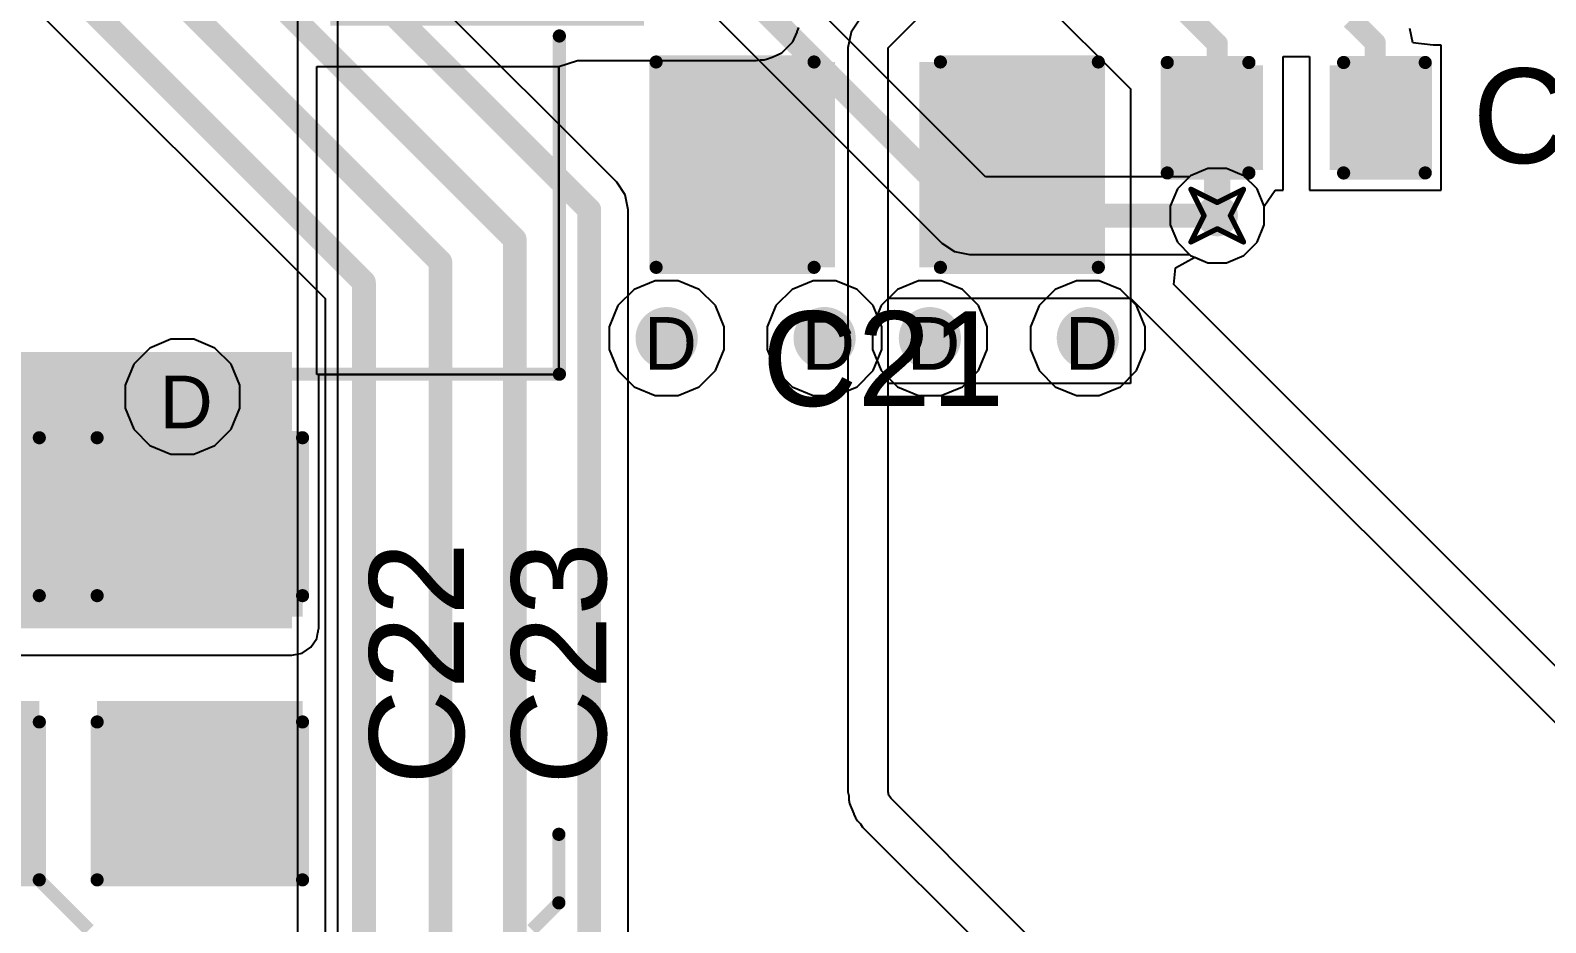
# Model space of a CAD drawing. Header units: inches. Extents: x -11 to 5428, y 0 to 5423.
# Drawn here: x 309.53 to 324.15, y 57.88 to 66.49 of the extents above; entities that cross this region are included whole.
import ezdxf

# ---------------------------------------------------------------- set-up
doc = ezdxf.new("R2010")
doc.units = ezdxf.units.IN
for name, color, linetype in [('Bottom Layer', 5, 'Continuous'), ('Drill Drawing', 1, 'Continuous'), ('GND', 16, 'Continuous'), ('PWR', 76, 'Continuous'), ('Top Layer', 1, 'Continuous'), ('Top Overlay', 2, 'Continuous'), ('Top Paste', 8, 'Continuous'), ('Top Solder', 216, 'Continuous'), ('Via Holes', 16, 'Continuous')]:
    doc.layers.add(name, color=color, linetype=linetype)
doc.styles.add('Arial', font='', dxfattribs={"height": 0.2})
doc.styles.get('Arial').set_extended_font_data('Arial')

# ---------------------------------------------------------------- blocks, each defined once
blk = doc.blocks.new('C___0603_576')
at = {"layer": 'Top Layer'}
for points in [[(-0.381, 0.445), (-0.381, -0.444), (-1.143, -0.444), (-1.143, 0.445)], [(1.143, 0.445), (1.143, -0.444), (0.381, -0.444), (0.381, 0.445)]]:
    blk.add_hatch(color=1, dxfattribs=at).paths.add_polyline_path(points)
at = {"layer": 'Top Paste'}
for points in [[(-0.381, 0.445), (-0.381, -0.444), (-1.143, -0.444), (-1.143, 0.445)], [(1.143, 0.445), (1.143, -0.444), (0.381, -0.444), (0.381, 0.445)]]:
    blk.add_hatch(color=8, dxfattribs=at).paths.add_polyline_path(points)
at = {"layer": 'Top Solder'}
for points in [[(-0.321, 0.505), (-0.321, -0.504), (-1.203, -0.504), (-1.203, 0.505)], [(1.203, 0.505), (1.203, -0.504), (0.321, -0.504), (0.321, 0.505)]]:
    blk.add_hatch(color=216, dxfattribs=at).paths.add_polyline_path(points)
at = {"layer": 'Top Overlay'}
for points in [[(-1.245, -0.533, 0.127, 0.127, 0), (-1.245, 0.533, 0.127, 0.127, 0)], [(-1.245, 0.533, 0.127, 0.127, 0), (-0.457, 0.533, 0.127, 0.127, 0)], [(0.457, 0.533, 0.127, 0.127, 0), (1.245, 0.533, 0.127, 0.127, 0)], [(1.245, -0.533, 0.127, 0.127, 0), (1.245, 0.533, 0.127, 0.127, 0)], [(-1.245, -0.533, 0.127, 0.127, 0), (-0.457, -0.533, 0.127, 0.127, 0)], [(0.457, -0.533, 0.127, 0.127, 0), (1.245, -0.533, 0.127, 0.127, 0)]]:
    blk.add_lwpolyline(points, format="xyseb", dxfattribs=at)
for points in [[(-1.276, 0.533, 0.0635, 0.0635, 1), (-1.213, 0.533, 0.0635, 0.0635, 1)], [(-1.276, 0.533, 0.0635, 0.0635, 1), (-1.213, 0.533, 0.0635, 0.0635, 1)], [(-0.489, 0.533, 0.0635, 0.0635, 1), (-0.425, 0.533, 0.0635, 0.0635, 1)], [(0.425, 0.533, 0.0635, 0.0635, 1), (0.489, 0.533, 0.0635, 0.0635, 1)], [(1.213, 0.533, 0.0635, 0.0635, 1), (1.276, 0.533, 0.0635, 0.0635, 1)], [(1.213, 0.533, 0.0635, 0.0635, 1), (1.276, 0.533, 0.0635, 0.0635, 1)], [(-1.276, -0.533, 0.0635, 0.0635, 1), (-1.213, -0.533, 0.0635, 0.0635, 1)], [(-1.276, -0.533, 0.0635, 0.0635, 1), (-1.213, -0.533, 0.0635, 0.0635, 1)], [(-0.489, -0.533, 0.0635, 0.0635, 1), (-0.425, -0.533, 0.0635, 0.0635, 1)], [(0.425, -0.533, 0.0635, 0.0635, 1), (0.489, -0.533, 0.0635, 0.0635, 1)], [(1.213, -0.533, 0.0635, 0.0635, 1), (1.276, -0.533, 0.0635, 0.0635, 1)], [(1.213, -0.533, 0.0635, 0.0635, 1), (1.276, -0.533, 0.0635, 0.0635, 1)]]:
    blk.add_lwpolyline(points, format="xyseb", close=True, dxfattribs=at)
blk = doc.blocks.new('C___1206_579')
at = {"layer": 'Top Layer'}
for points in [[(-2.032, 0.889), (-0.508, 0.889), (-0.508, -0.889), (-2.032, -0.889)], [(0.508, 0.889), (2.032, 0.889), (2.032, -0.889), (0.508, -0.889)]]:
    blk.add_hatch(color=1, dxfattribs=at).paths.add_polyline_path(points)
at = {"layer": 'Top Paste'}
for points in [[(-2.032, 0.889), (-0.508, 0.889), (-0.508, -0.889), (-2.032, -0.889)], [(0.508, 0.889), (2.032, 0.889), (2.032, -0.889), (0.508, -0.889)]]:
    blk.add_hatch(color=8, dxfattribs=at).paths.add_polyline_path(points)
at = {"layer": 'Top Solder'}
for points in [[(-2.134, 0.991), (-0.406, 0.991), (-0.406, -0.991), (-2.134, -0.991)], [(0.406, 0.991), (2.134, 0.991), (2.134, -0.991), (0.406, -0.991)]]:
    blk.add_hatch(color=216, dxfattribs=at).paths.add_polyline_path(points)
at = {"layer": 'Top Overlay'}
for points in [[(-2.134, 0.991, 0.127, 0.127, 0), (-0.61, 0.991, 0.127, 0.127, 0)], [(-2.134, -0.991, 0.127, 0.127, 0), (-2.134, 0.991, 0.127, 0.127, 0)], [(0.61, 0.991, 0.127, 0.127, 0), (2.134, 0.991, 0.127, 0.127, 0)], [(2.134, -0.991, 0.127, 0.127, 0), (2.134, 0.991, 0.127, 0.127, 0)], [(-2.134, -0.991, 0.127, 0.127, 0), (-0.61, -0.991, 0.127, 0.127, 0)], [(0.61, -0.991, 0.127, 0.127, 0), (2.134, -0.991, 0.127, 0.127, 0)]]:
    blk.add_lwpolyline(points, format="xyseb", dxfattribs=at)
for points in [[(-2.165, 0.991, 0.0635, 0.0635, 1), (-2.102, 0.991, 0.0635, 0.0635, 1)], [(-2.165, 0.991, 0.0635, 0.0635, 1), (-2.102, 0.991, 0.0635, 0.0635, 1)], [(-0.641, 0.991, 0.0635, 0.0635, 1), (-0.578, 0.991, 0.0635, 0.0635, 1)], [(0.578, 0.991, 0.0635, 0.0635, 1), (0.641, 0.991, 0.0635, 0.0635, 1)], [(2.102, 0.991, 0.0635, 0.0635, 1), (2.165, 0.991, 0.0635, 0.0635, 1)], [(2.102, 0.991, 0.0635, 0.0635, 1), (2.165, 0.991, 0.0635, 0.0635, 1)], [(-2.165, -0.991, 0.0635, 0.0635, 1), (-2.102, -0.991, 0.0635, 0.0635, 1)], [(-2.165, -0.991, 0.0635, 0.0635, 1), (-2.102, -0.991, 0.0635, 0.0635, 1)], [(-0.641, -0.991, 0.0635, 0.0635, 1), (-0.578, -0.991, 0.0635, 0.0635, 1)], [(0.578, -0.991, 0.0635, 0.0635, 1), (0.641, -0.991, 0.0635, 0.0635, 1)], [(2.102, -0.991, 0.0635, 0.0635, 1), (2.165, -0.991, 0.0635, 0.0635, 1)], [(2.102, -0.991, 0.0635, 0.0635, 1), (2.165, -0.991, 0.0635, 0.0635, 1)]]:
    blk.add_lwpolyline(points, format="xyseb", close=True, dxfattribs=at)
blk = doc.blocks.new('C___1206_580')
at = {"layer": 'Top Layer'}
for points in [[(-2.032, 0.889), (-0.508, 0.889), (-0.508, -0.889), (-2.032, -0.889)], [(0.508, 0.889), (2.032, 0.889), (2.032, -0.889), (0.508, -0.889)]]:
    blk.add_hatch(color=1, dxfattribs=at).paths.add_polyline_path(points)
at = {"layer": 'Top Paste'}
for points in [[(-2.032, 0.889), (-0.508, 0.889), (-0.508, -0.889), (-2.032, -0.889)], [(0.508, 0.889), (2.032, 0.889), (2.032, -0.889), (0.508, -0.889)]]:
    blk.add_hatch(color=8, dxfattribs=at).paths.add_polyline_path(points)
at = {"layer": 'Top Solder'}
for points in [[(-2.134, 0.991), (-0.406, 0.991), (-0.406, -0.991), (-2.134, -0.991)], [(0.406, 0.991), (2.134, 0.991), (2.134, -0.991), (0.406, -0.991)]]:
    blk.add_hatch(color=216, dxfattribs=at).paths.add_polyline_path(points)
at = {"layer": 'Top Overlay'}
for points in [[(-2.134, 0.991, 0.127, 0.127, 0), (-2.134, -0.991, 0.127, 0.127, 0)], [(-2.134, 0.991, 0.127, 0.127, 0), (-0.61, 0.991, 0.127, 0.127, 0)], [(0.61, 0.991, 0.127, 0.127, 0), (2.134, 0.991, 0.127, 0.127, 0)], [(2.134, 0.991, 0.127, 0.127, 0), (2.134, -0.991, 0.127, 0.127, 0)], [(-2.134, -0.991, 0.127, 0.127, 0), (-0.61, -0.991, 0.127, 0.127, 0)], [(0.61, -0.991, 0.127, 0.127, 0), (2.134, -0.991, 0.127, 0.127, 0)]]:
    blk.add_lwpolyline(points, format="xyseb", dxfattribs=at)
for points in [[(-2.165, 0.991, 0.0635, 0.0635, 1), (-2.102, 0.991, 0.0635, 0.0635, 1)], [(-2.165, 0.991, 0.0635, 0.0635, 1), (-2.102, 0.991, 0.0635, 0.0635, 1)], [(-0.641, 0.991, 0.0635, 0.0635, 1), (-0.578, 0.991, 0.0635, 0.0635, 1)], [(0.578, 0.991, 0.0635, 0.0635, 1), (0.641, 0.991, 0.0635, 0.0635, 1)], [(2.102, 0.991, 0.0635, 0.0635, 1), (2.165, 0.991, 0.0635, 0.0635, 1)], [(2.102, 0.991, 0.0635, 0.0635, 1), (2.165, 0.991, 0.0635, 0.0635, 1)], [(-2.165, -0.991, 0.0635, 0.0635, 1), (-2.102, -0.991, 0.0635, 0.0635, 1)], [(-2.165, -0.991, 0.0635, 0.0635, 1), (-2.102, -0.991, 0.0635, 0.0635, 1)], [(-0.641, -0.991, 0.0635, 0.0635, 1), (-0.578, -0.991, 0.0635, 0.0635, 1)], [(0.578, -0.991, 0.0635, 0.0635, 1), (0.641, -0.991, 0.0635, 0.0635, 1)], [(2.102, -0.991, 0.0635, 0.0635, 1), (2.165, -0.991, 0.0635, 0.0635, 1)], [(2.102, -0.991, 0.0635, 0.0635, 1), (2.165, -0.991, 0.0635, 0.0635, 1)]]:
    blk.add_lwpolyline(points, format="xyseb", close=True, dxfattribs=at)
blk = doc.blocks.new('C___1206_581')
at = {"layer": 'Top Layer'}
for points in [[(-2.032, 0.889), (-0.508, 0.889), (-0.508, -0.889), (-2.032, -0.889)], [(0.508, 0.889), (2.032, 0.889), (2.032, -0.889), (0.508, -0.889)]]:
    blk.add_hatch(color=1, dxfattribs=at).paths.add_polyline_path(points)
at = {"layer": 'Top Paste'}
for points in [[(-2.032, 0.889), (-0.508, 0.889), (-0.508, -0.889), (-2.032, -0.889)], [(0.508, 0.889), (2.032, 0.889), (2.032, -0.889), (0.508, -0.889)]]:
    blk.add_hatch(color=8, dxfattribs=at).paths.add_polyline_path(points)
at = {"layer": 'Top Solder'}
for points in [[(-2.134, 0.991), (-0.406, 0.991), (-0.406, -0.991), (-2.134, -0.991)], [(0.406, 0.991), (2.134, 0.991), (2.134, -0.991), (0.406, -0.991)]]:
    blk.add_hatch(color=216, dxfattribs=at).paths.add_polyline_path(points)
at = {"layer": 'Top Overlay'}
for points in [[(-2.134, 0.991, 0.127, 0.127, 0), (-2.134, -0.991, 0.127, 0.127, 0)], [(-2.134, 0.991, 0.127, 0.127, 0), (-0.61, 0.991, 0.127, 0.127, 0)], [(0.61, 0.991, 0.127, 0.127, 0), (2.134, 0.991, 0.127, 0.127, 0)], [(2.134, 0.991, 0.127, 0.127, 0), (2.134, -0.991, 0.127, 0.127, 0)], [(-2.134, -0.991, 0.127, 0.127, 0), (-0.61, -0.991, 0.127, 0.127, 0)], [(0.61, -0.991, 0.127, 0.127, 0), (2.134, -0.991, 0.127, 0.127, 0)]]:
    blk.add_lwpolyline(points, format="xyseb", dxfattribs=at)
for points in [[(-2.165, 0.991, 0.0635, 0.0635, 1), (-2.102, 0.991, 0.0635, 0.0635, 1)], [(-2.165, 0.991, 0.0635, 0.0635, 1), (-2.102, 0.991, 0.0635, 0.0635, 1)], [(-0.641, 0.991, 0.0635, 0.0635, 1), (-0.578, 0.991, 0.0635, 0.0635, 1)], [(0.578, 0.991, 0.0635, 0.0635, 1), (0.641, 0.991, 0.0635, 0.0635, 1)], [(2.102, 0.991, 0.0635, 0.0635, 1), (2.165, 0.991, 0.0635, 0.0635, 1)], [(2.102, 0.991, 0.0635, 0.0635, 1), (2.165, 0.991, 0.0635, 0.0635, 1)], [(-2.165, -0.991, 0.0635, 0.0635, 1), (-2.102, -0.991, 0.0635, 0.0635, 1)], [(-2.165, -0.991, 0.0635, 0.0635, 1), (-2.102, -0.991, 0.0635, 0.0635, 1)], [(-0.641, -0.991, 0.0635, 0.0635, 1), (-0.578, -0.991, 0.0635, 0.0635, 1)], [(0.578, -0.991, 0.0635, 0.0635, 1), (0.641, -0.991, 0.0635, 0.0635, 1)], [(2.102, -0.991, 0.0635, 0.0635, 1), (2.165, -0.991, 0.0635, 0.0635, 1)], [(2.102, -0.991, 0.0635, 0.0635, 1), (2.165, -0.991, 0.0635, 0.0635, 1)]]:
    blk.add_lwpolyline(points, format="xyseb", close=True, dxfattribs=at)
blk = doc.blocks.new('SRP1265A_150M_606')
at = {"layer": 'Top Layer'}
for points in [[(-7.09, 2.91), (-4.166, 2.91), (-4.166, -2.91), (-7.09, -2.91)], [(4.166, 2.91), (7.09, 2.91), (7.09, -2.91), (4.166, -2.91)]]:
    blk.add_hatch(color=1, dxfattribs=at).paths.add_polyline_path(points)
at = {"layer": 'Top Paste'}
for points in [[(-7.09, 2.91), (-4.166, 2.91), (-4.166, -2.91), (-7.09, -2.91)], [(4.166, 2.91), (7.09, 2.91), (7.09, -2.91), (4.166, -2.91)]]:
    blk.add_hatch(color=8, dxfattribs=at).paths.add_polyline_path(points)
at = {"layer": 'Top Solder'}
for points in [[(-7.141, 2.961), (-4.115, 2.961), (-4.115, -2.961), (-7.141, -2.961)], [(4.115, 2.961), (7.141, 2.961), (7.141, -2.961), (4.115, -2.961)]]:
    blk.add_hatch(color=216, dxfattribs=at).paths.add_polyline_path(points)
at = {"layer": 'Top Overlay'}
for points in [[(-6.326, 6.326, 0.127, 0.127, 0), (6.326, 6.326, 0.127, 0.127, 0)], [(-6.326, 3.062, 0.127, 0.127, 0), (-6.326, 6.326, 0.127, 0.127, 0)], [(6.326, 3.062, 0.127, 0.127, 0), (6.326, 6.326, 0.127, 0.127, 0)], [(-6.326, -6.326, 0.127, 0.127, 0), (-6.326, -3.062, 0.127, 0.127, 0)], [(6.326, -6.326, 0.127, 0.127, 0), (6.326, -3.062, 0.127, 0.127, 0)], [(-6.326, -6.326, 0.127, 0.127, 0), (6.326, -6.326, 0.127, 0.127, 0)]]:
    blk.add_lwpolyline(points, format="xyseb", dxfattribs=at)
for points in [[(-6.358, 6.326, 0.0635, 0.0635, 1), (-6.294, 6.326, 0.0635, 0.0635, 1)], [(-6.358, 6.326, 0.0635, 0.0635, 1), (-6.294, 6.326, 0.0635, 0.0635, 1)], [(6.294, 6.326, 0.0635, 0.0635, 1), (6.358, 6.326, 0.0635, 0.0635, 1)], [(6.294, 6.326, 0.0635, 0.0635, 1), (6.358, 6.326, 0.0635, 0.0635, 1)], [(-6.358, 3.062, 0.0635, 0.0635, 1), (-6.294, 3.062, 0.0635, 0.0635, 1)], [(6.294, 3.062, 0.0635, 0.0635, 1), (6.358, 3.062, 0.0635, 0.0635, 1)], [(-6.358, -3.062, 0.0635, 0.0635, 1), (-6.294, -3.062, 0.0635, 0.0635, 1)], [(6.294, -3.062, 0.0635, 0.0635, 1), (6.358, -3.062, 0.0635, 0.0635, 1)], [(-6.358, -6.326, 0.0635, 0.0635, 1), (-6.294, -6.326, 0.0635, 0.0635, 1)], [(-6.358, -6.326, 0.0635, 0.0635, 1), (-6.294, -6.326, 0.0635, 0.0635, 1)], [(6.294, -6.326, 0.0635, 0.0635, 1), (6.358, -6.326, 0.0635, 0.0635, 1)], [(6.294, -6.326, 0.0635, 0.0635, 1), (6.358, -6.326, 0.0635, 0.0635, 1)]]:
    blk.add_lwpolyline(points, format="xyseb", close=True, dxfattribs=at)

msp = doc.modelspace()

# ---------------------------------------------------------------- hatches: boundary and pattern name
at = {"layer": 'Bottom Layer'}
h = msp.add_hatch(color=5, dxfattribs=at)
edge = h.paths.add_edge_path()
edge.add_arc((320.983, 64.702), 0.2, 0, 360)
h = msp.add_hatch(color=5, dxfattribs=at)
edge = h.paths.add_edge_path()
edge.add_arc((315.67, 63.52), 0.3, 0, 360)
h = msp.add_hatch(color=5, dxfattribs=at)
edge = h.paths.add_edge_path()
edge.add_arc((317.194, 63.52), 0.3, 0, 360)
h = msp.add_hatch(color=5, dxfattribs=at)
edge = h.paths.add_edge_path()
edge.add_arc((318.21, 63.52), 0.3, 0, 360)
h = msp.add_hatch(color=5, dxfattribs=at)
edge = h.paths.add_edge_path()
edge.add_arc((319.734, 63.52), 0.3, 0, 360)
h = msp.add_hatch(color=5, dxfattribs=at)
edge = h.paths.add_edge_path()
edge.add_arc((310.998, 62.955), 0.3, 0, 360)
at = {"layer": 'GND'}
h = msp.add_hatch(color=16, dxfattribs=at)
edge = h.paths.add_edge_path()
edge.add_arc((320.983, 64.702), 0.2, 0, 360)
h = msp.add_hatch(color=16, dxfattribs=at)
edge = h.paths.add_edge_path()
edge.add_arc((315.67, 63.52), 0.3, 0, 360)
h = msp.add_hatch(color=16, dxfattribs=at)
edge = h.paths.add_edge_path()
edge.add_arc((317.194, 63.52), 0.3, 0, 360)
h = msp.add_hatch(color=16, dxfattribs=at)
edge = h.paths.add_edge_path()
edge.add_arc((318.21, 63.52), 0.3, 0, 360)
h = msp.add_hatch(color=16, dxfattribs=at)
edge = h.paths.add_edge_path()
edge.add_arc((319.734, 63.52), 0.3, 0, 360)
h = msp.add_hatch(color=16, dxfattribs=at)
edge = h.paths.add_edge_path()
edge.add_arc((310.998, 62.955), 0.3, 0, 360)
at = {"layer": 'PWR'}
h = msp.add_hatch(color=76, dxfattribs=at)
edge = h.paths.add_edge_path()
edge.add_arc((320.983, 64.702), 0.2, 0, 360)
h = msp.add_hatch(color=76, dxfattribs=at)
edge = h.paths.add_edge_path()
edge.add_arc((315.67, 63.52), 0.3, 0, 360)
h = msp.add_hatch(color=76, dxfattribs=at)
edge = h.paths.add_edge_path()
edge.add_arc((317.194, 63.52), 0.3, 0, 360)
h = msp.add_hatch(color=76, dxfattribs=at)
edge = h.paths.add_edge_path()
edge.add_arc((318.21, 63.52), 0.3, 0, 360)
h = msp.add_hatch(color=76, dxfattribs=at)
edge = h.paths.add_edge_path()
edge.add_arc((319.734, 63.52), 0.3, 0, 360)
h = msp.add_hatch(color=76, dxfattribs=at)
edge = h.paths.add_edge_path()
edge.add_arc((310.998, 62.955), 0.3, 0, 360)
at = {"layer": 'Top Layer'}
h = msp.add_hatch(color=1, dxfattribs=at)
edge = h.paths.add_edge_path()
edge.add_arc((320.983, 64.702), 0.2, 0, 360)
h = msp.add_hatch(color=1, dxfattribs=at)
edge = h.paths.add_edge_path()
edge.add_arc((315.67, 63.52), 0.3, 0, 360)
h = msp.add_hatch(color=1, dxfattribs=at)
edge = h.paths.add_edge_path()
edge.add_arc((317.194, 63.52), 0.3, 0, 360)
h = msp.add_hatch(color=1, dxfattribs=at)
edge = h.paths.add_edge_path()
edge.add_arc((318.21, 63.52), 0.3, 0, 360)
h = msp.add_hatch(color=1, dxfattribs=at)
edge = h.paths.add_edge_path()
edge.add_arc((319.734, 63.52), 0.3, 0, 360)
msp.add_hatch(color=1, dxfattribs=at).paths.add_polyline_path([(301.219, 60.72), (312.055, 60.72), (312.055, 63.387), (301.219, 63.387)])
h = msp.add_hatch(color=1, dxfattribs=at)
edge = h.paths.add_edge_path()
edge.add_arc((310.998, 62.955), 0.3, 0, 360)
at = {"layer": 'Via Holes'}
h = msp.add_hatch(color=7, dxfattribs=at)
edge = h.paths.add_edge_path()
edge.add_arc((320.983, 64.702), 0.1, 0, 360)
h = msp.add_hatch(color=7, dxfattribs=at)
edge = h.paths.add_edge_path()
edge.add_arc((315.67, 63.52), 0.15, 0, 360)
h = msp.add_hatch(color=7, dxfattribs=at)
edge = h.paths.add_edge_path()
edge.add_arc((317.194, 63.52), 0.15, 0, 360)
h = msp.add_hatch(color=7, dxfattribs=at)
edge = h.paths.add_edge_path()
edge.add_arc((318.21, 63.52), 0.15, 0, 360)
h = msp.add_hatch(color=7, dxfattribs=at)
edge = h.paths.add_edge_path()
edge.add_arc((319.734, 63.52), 0.15, 0, 360)
h = msp.add_hatch(color=7, dxfattribs=at)
edge = h.paths.add_edge_path()
edge.add_arc((310.998, 62.955), 0.15, 0, 360)

# ---------------------------------------------------------------- linework, layer by layer
at = {"layer": 'Bottom Layer'}
for p, q in [((315.189, 65.025), (293.565, 86.649)), ((292.302, 83.976), (312.375, 63.903)), ((318.747, 65.078), (316.508, 67.318)), ((315.976, 66.787), (318.326, 64.437)), ((320.716, 65.078), (318.747, 65.078)), ((320.726, 65.087), (320.716, 65.078)), ((320.892, 65.156), (320.726, 65.087)), ((321.073, 65.156), (320.892, 65.156)), ((321.24, 65.087), (321.073, 65.156)), ((321.368, 64.96), (321.24, 65.087)), ((315.27, 64.903), (315.189, 65.025)), ((321.437, 64.793), (321.368, 64.96)), ((315.299, 64.759), (315.27, 64.903)), ((321.437, 64.612), (321.437, 64.793)), ((315.299, 34.355), (315.299, 64.759)), ((321.368, 64.445), (321.437, 64.612)), ((318.326, 64.437), (318.448, 64.356)), ((318.448, 64.356), (318.592, 64.327)), ((321.24, 64.318), (321.368, 64.445)), ((318.592, 64.327), (320.716, 64.327)), ((320.716, 64.327), (320.726, 64.318)), ((320.726, 64.318), (320.892, 64.248)), ((320.892, 64.248), (321.073, 64.248)), ((321.073, 64.248), (321.24, 64.318)), ((318.1, 64.074), (317.896, 63.989)), ((318.32, 64.074), (318.1, 64.074)), ((318.524, 63.989), (318.32, 64.074)), ((319.624, 64.074), (319.42, 63.989)), ((319.844, 64.074), (319.624, 64.074)), ((320.048, 63.989), (319.844, 64.074)), ((312.375, 63.903), (312.375, 32.888)), ((317.896, 63.989), (317.74, 63.834)), ((318.68, 63.834), (318.524, 63.989)), ((319.42, 63.989), (319.264, 63.834)), ((320.204, 63.834), (320.048, 63.989)), ((317.74, 63.834), (317.656, 63.63)), ((318.764, 63.63), (318.68, 63.834)), ((319.264, 63.834), (319.18, 63.63)), ((320.288, 63.63), (320.204, 63.834)), ((317.656, 63.63), (317.656, 63.41)), ((318.764, 63.41), (318.764, 63.63)), ((319.18, 63.63), (319.18, 63.41)), ((320.288, 63.41), (320.288, 63.63)), ((310.887, 63.509), (310.684, 63.424)), ((311.108, 63.509), (310.887, 63.509)), ((311.311, 63.424), (311.108, 63.509)), ((310.684, 63.424), (310.528, 63.269)), ((311.467, 63.269), (311.311, 63.424)), ((317.656, 63.41), (317.74, 63.206)), ((318.68, 63.206), (318.764, 63.41)), ((319.18, 63.41), (319.264, 63.206)), ((320.204, 63.206), (320.288, 63.41)), ((310.528, 63.269), (310.444, 63.065)), ((311.552, 63.065), (311.467, 63.269)), ((317.74, 63.206), (317.896, 63.05)), ((318.524, 63.05), (318.68, 63.206)), ((319.264, 63.206), (319.42, 63.05)), ((320.048, 63.05), (320.204, 63.206)), ((310.444, 63.065), (310.444, 62.845)), ((311.552, 62.845), (311.552, 63.065)), ((317.896, 63.05), (318.1, 62.966)), ((318.32, 62.966), (318.524, 63.05)), ((319.42, 63.05), (319.624, 62.966)), ((319.844, 62.966), (320.048, 63.05)), ((318.1, 62.966), (318.32, 62.966)), ((319.624, 62.966), (319.844, 62.966)), ((310.444, 62.845), (310.528, 62.641)), ((311.467, 62.641), (311.552, 62.845)), ((310.528, 62.641), (310.684, 62.485)), ((311.311, 62.485), (311.467, 62.641)), ((310.684, 62.485), (310.887, 62.401)), ((311.108, 62.401), (311.311, 62.485)), ((310.887, 62.401), (311.108, 62.401))]:
    msp.add_line(p, q, dxfattribs=at)
for points in [[(293.299, 86.383, 0.229, 0.229, 0), (314.923, 64.759, 0.229, 0.229, 0)], [(293.005, 85.672, 0.229, 0.229, 0), (314.205, 64.472, 0.229, 0.229, 0)], [(292.731, 85.012, 0.229, 0.229, 0), (313.487, 64.256, 0.229, 0.229, 0)], [(292.458, 84.351, 0.229, 0.229, 0), (312.75, 64.059, 0.229, 0.229, 0)], [(315.954, 67.341, 0.229, 0.229, 0), (318.592, 64.702, 0.229, 0.229, 0)], [(314.923, 34.2, 0.229, 0.229, 0), (314.923, 64.759, 0.229, 0.229, 0)], [(318.592, 64.702, 0.229, 0.229, 0), (320.983, 64.702, 0.229, 0.229, 0)], [(314.205, 33.8, 0.229, 0.229, 0), (314.205, 64.472, 0.229, 0.229, 0)], [(313.487, 33.35, 0.229, 0.229, 0), (313.487, 64.256, 0.229, 0.229, 0)], [(312.75, 32.888, 0.229, 0.229, 0), (312.75, 64.059, 0.229, 0.229, 0)]]:
    msp.add_lwpolyline(points, format="xyseb", dxfattribs=at)
for points in [[(314.866, 64.759, 0.114, 0.114, 1), (314.981, 64.759, 0.114, 0.114, 1)], [(314.866, 64.759, 0.114, 0.114, 1), (314.981, 64.759, 0.114, 0.114, 1)], [(318.535, 64.702, 0.114, 0.114, 1), (318.649, 64.702, 0.114, 0.114, 1)], [(318.535, 64.702, 0.114, 0.114, 1), (318.649, 64.702, 0.114, 0.114, 1)], [(320.926, 64.702, 0.114, 0.114, 1), (321.04, 64.702, 0.114, 0.114, 1)], [(314.148, 64.472, 0.114, 0.114, 1), (314.262, 64.472, 0.114, 0.114, 1)], [(314.148, 64.472, 0.114, 0.114, 1), (314.262, 64.472, 0.114, 0.114, 1)], [(313.429, 64.256, 0.114, 0.114, 1), (313.544, 64.256, 0.114, 0.114, 1)], [(313.429, 64.256, 0.114, 0.114, 1), (313.544, 64.256, 0.114, 0.114, 1)], [(312.693, 64.059, 0.114, 0.114, 1), (312.807, 64.059, 0.114, 0.114, 1)], [(312.693, 64.059, 0.114, 0.114, 1), (312.807, 64.059, 0.114, 0.114, 1)]]:
    msp.add_lwpolyline(points, format="xyseb", close=True, dxfattribs=at)
at = {"layer": 'Drill Drawing'}
for points in [[(320.729, 64.956, 0.0508, 0.0508, 0), (320.983, 64.829, 0.0508, 0.0508, 0)], [(320.729, 64.956, 0.0508, 0.0508, 0), (320.856, 64.702, 0.0508, 0.0508, 0)], [(320.983, 64.829, 0.0508, 0.0508, 0), (321.237, 64.956, 0.0508, 0.0508, 0)], [(321.11, 64.702, 0.0508, 0.0508, 0), (321.237, 64.956, 0.0508, 0.0508, 0)], [(320.729, 64.448, 0.0508, 0.0508, 0), (320.856, 64.702, 0.0508, 0.0508, 0)], [(321.11, 64.702, 0.0508, 0.0508, 0), (321.237, 64.448, 0.0508, 0.0508, 0)], [(320.729, 64.448, 0.0508, 0.0508, 0), (320.983, 64.575, 0.0508, 0.0508, 0)], [(320.983, 64.575, 0.0508, 0.0508, 0), (321.237, 64.448, 0.0508, 0.0508, 0)]]:
    msp.add_lwpolyline(points, format="xyseb", dxfattribs=at)
for points in [[(320.716, 64.956, 0.0254, 0.0254, 1), (320.741, 64.956, 0.0254, 0.0254, 1)], [(320.716, 64.956, 0.0254, 0.0254, 1), (320.741, 64.956, 0.0254, 0.0254, 1)], [(321.224, 64.956, 0.0254, 0.0254, 1), (321.249, 64.956, 0.0254, 0.0254, 1)], [(321.224, 64.956, 0.0254, 0.0254, 1), (321.249, 64.956, 0.0254, 0.0254, 1)], [(320.97, 64.829, 0.0254, 0.0254, 1), (320.995, 64.829, 0.0254, 0.0254, 1)], [(320.97, 64.829, 0.0254, 0.0254, 1), (320.995, 64.829, 0.0254, 0.0254, 1)], [(320.843, 64.702, 0.0254, 0.0254, 1), (320.868, 64.702, 0.0254, 0.0254, 1)], [(320.843, 64.702, 0.0254, 0.0254, 1), (320.868, 64.702, 0.0254, 0.0254, 1)], [(321.097, 64.702, 0.0254, 0.0254, 1), (321.122, 64.702, 0.0254, 0.0254, 1)], [(321.097, 64.702, 0.0254, 0.0254, 1), (321.122, 64.702, 0.0254, 0.0254, 1)], [(320.97, 64.575, 0.0254, 0.0254, 1), (320.995, 64.575, 0.0254, 0.0254, 1)], [(320.97, 64.575, 0.0254, 0.0254, 1), (320.995, 64.575, 0.0254, 0.0254, 1)], [(320.716, 64.448, 0.0254, 0.0254, 1), (320.741, 64.448, 0.0254, 0.0254, 1)], [(320.716, 64.448, 0.0254, 0.0254, 1), (320.741, 64.448, 0.0254, 0.0254, 1)], [(321.224, 64.448, 0.0254, 0.0254, 1), (321.249, 64.448, 0.0254, 0.0254, 1)], [(321.224, 64.448, 0.0254, 0.0254, 1), (321.249, 64.448, 0.0254, 0.0254, 1)]]:
    msp.add_lwpolyline(points, format="xyseb", close=True, dxfattribs=at)
at = {"layer": 'GND'}
for p, q in [((320.726, 65.087), (320.598, 64.96)), ((320.892, 65.156), (320.726, 65.087)), ((321.073, 65.156), (320.892, 65.156)), ((321.24, 65.087), (321.073, 65.156)), ((321.368, 64.96), (321.24, 65.087)), ((320.598, 64.96), (320.529, 64.793)), ((321.437, 64.793), (321.368, 64.96)), ((320.529, 64.793), (320.529, 64.612)), ((321.437, 64.612), (321.437, 64.793)), ((320.529, 64.612), (320.598, 64.445)), ((321.368, 64.445), (321.437, 64.612)), ((320.598, 64.445), (320.726, 64.318)), ((321.24, 64.318), (321.368, 64.445)), ((320.726, 64.318), (320.892, 64.248)), ((320.892, 64.248), (321.073, 64.248)), ((321.073, 64.248), (321.24, 64.318)), ((318.1, 64.074), (317.896, 63.989)), ((318.32, 64.074), (318.1, 64.074)), ((318.524, 63.989), (318.32, 64.074)), ((319.624, 64.074), (319.42, 63.989)), ((319.844, 64.074), (319.624, 64.074)), ((320.048, 63.989), (319.844, 64.074)), ((317.896, 63.989), (317.74, 63.834)), ((318.68, 63.834), (318.524, 63.989)), ((319.42, 63.989), (319.264, 63.834)), ((320.204, 63.834), (320.048, 63.989)), ((317.74, 63.834), (317.656, 63.63)), ((318.764, 63.63), (318.68, 63.834)), ((319.264, 63.834), (319.18, 63.63)), ((320.288, 63.63), (320.204, 63.834)), ((317.656, 63.63), (317.656, 63.41)), ((318.764, 63.41), (318.764, 63.63)), ((319.18, 63.63), (319.18, 63.41)), ((320.288, 63.41), (320.288, 63.63)), ((310.887, 63.509), (310.684, 63.424)), ((311.108, 63.509), (310.887, 63.509)), ((311.311, 63.424), (311.108, 63.509)), ((310.684, 63.424), (310.528, 63.269)), ((311.467, 63.269), (311.311, 63.424)), ((317.656, 63.41), (317.74, 63.206)), ((318.68, 63.206), (318.764, 63.41)), ((319.18, 63.41), (319.264, 63.206)), ((320.204, 63.206), (320.288, 63.41)), ((310.528, 63.269), (310.444, 63.065)), ((311.552, 63.065), (311.467, 63.269)), ((317.74, 63.206), (317.896, 63.05)), ((318.524, 63.05), (318.68, 63.206)), ((319.264, 63.206), (319.42, 63.05)), ((320.048, 63.05), (320.204, 63.206)), ((310.444, 63.065), (310.444, 62.845)), ((311.552, 62.845), (311.552, 63.065)), ((317.896, 63.05), (318.1, 62.966)), ((318.32, 62.966), (318.524, 63.05)), ((319.42, 63.05), (319.624, 62.966)), ((319.844, 62.966), (320.048, 63.05)), ((318.1, 62.966), (318.32, 62.966)), ((319.624, 62.966), (319.844, 62.966)), ((310.444, 62.845), (310.528, 62.641)), ((311.467, 62.641), (311.552, 62.845)), ((310.528, 62.641), (310.684, 62.485)), ((311.311, 62.485), (311.467, 62.641)), ((310.684, 62.485), (310.887, 62.401)), ((311.108, 62.401), (311.311, 62.485)), ((310.887, 62.401), (311.108, 62.401))]:
    msp.add_line(p, q, dxfattribs=at)
at = {"layer": 'PWR'}
for p, q in [((312.108, 79.502), (312.108, 60.223)), ((312.496, 47.574), (312.496, 79.502)), ((320.726, 65.087), (320.598, 64.96)), ((320.892, 65.156), (320.726, 65.087)), ((321.073, 65.156), (320.892, 65.156)), ((321.24, 65.087), (321.073, 65.156)), ((321.368, 64.96), (321.24, 65.087)), ((320.598, 64.96), (320.529, 64.793)), ((321.437, 64.793), (321.368, 64.96)), ((320.529, 64.793), (320.529, 64.612)), ((321.437, 64.612), (321.437, 64.793)), ((320.529, 64.612), (320.598, 64.445)), ((321.368, 64.445), (321.437, 64.612)), ((320.598, 64.445), (320.726, 64.318)), ((321.24, 64.318), (321.368, 64.445)), ((320.726, 64.318), (320.892, 64.248)), ((320.892, 64.248), (321.073, 64.248)), ((321.073, 64.248), (321.24, 64.318)), ((315.56, 64.074), (315.356, 63.989)), ((315.78, 64.074), (315.56, 64.074)), ((315.984, 63.989), (315.78, 64.074)), ((317.084, 64.074), (316.88, 63.989)), ((317.304, 64.074), (317.084, 64.074)), ((317.508, 63.989), (317.304, 64.074)), ((315.356, 63.989), (315.2, 63.834)), ((316.14, 63.834), (315.984, 63.989)), ((316.88, 63.989), (316.724, 63.834)), ((317.664, 63.834), (317.508, 63.989)), ((315.2, 63.834), (315.116, 63.63)), ((316.224, 63.63), (316.14, 63.834)), ((316.724, 63.834), (316.64, 63.63)), ((317.748, 63.63), (317.664, 63.834)), ((315.116, 63.63), (315.116, 63.41)), ((316.224, 63.41), (316.224, 63.63)), ((316.64, 63.63), (316.64, 63.41)), ((317.748, 63.41), (317.748, 63.63)), ((315.116, 63.41), (315.2, 63.206)), ((316.14, 63.206), (316.224, 63.41)), ((316.64, 63.41), (316.724, 63.206)), ((317.664, 63.206), (317.748, 63.41)), ((315.2, 63.206), (315.356, 63.05)), ((315.984, 63.05), (316.14, 63.206)), ((316.724, 63.206), (316.88, 63.05)), ((317.508, 63.05), (317.664, 63.206)), ((315.356, 63.05), (315.56, 62.966)), ((315.78, 62.966), (315.984, 63.05)), ((316.88, 63.05), (317.084, 62.966)), ((317.304, 62.966), (317.508, 63.05)), ((315.56, 62.966), (315.78, 62.966)), ((317.084, 62.966), (317.304, 62.966)), ((312.108, 60.223), (312.108, 50.19))]:
    msp.add_line(p, q, dxfattribs=at)
at = {"layer": 'Top Layer'}
for p, q in [((317.808, 66.323), (318.483, 66.999)), ((319.061, 67.01), (320.145, 65.927)), ((317.533, 66.598), (317.449, 66.472)), ((316.889, 66.379), (316.928, 66.473)), ((316.928, 66.473), (316.931, 66.478)), ((316.931, 66.478), (316.932, 66.484)), ((316.932, 66.484), (316.947, 66.519)), ((317.449, 66.472), (317.419, 66.323)), ((322.869, 66.369), (322.842, 66.508)), ((316.688, 66.233), (316.782, 66.272)), ((316.782, 66.272), (316.889, 66.379)), ((316.782, 66.272), (316.782, 66.272)), ((316.889, 66.379), (316.889, 66.379)), ((317.419, 66.323), (317.419, 63.906)), ((317.808, 63.082), (317.808, 66.323)), ((321.618, 64.949), (321.618, 66.237)), ((321.618, 66.237), (321.872, 66.237)), ((321.872, 66.237), (321.872, 64.949)), ((323.065, 66.346), (322.869, 66.369)), ((323.142, 66.346), (323.065, 66.346)), ((323.142, 64.949), (323.142, 66.346)), ((312.294, 63.17), (312.294, 66.142)), ((312.294, 66.142), (314.63, 66.142)), ((314.63, 66.142), (314.809, 66.2)), ((314.63, 66.142), (314.63, 63.221)), ((314.63, 63.221), (314.63, 66.142)), ((314.809, 66.2), (316.534, 66.2)), ((316.534, 66.2), (316.572, 66.207)), ((316.572, 66.207), (316.61, 66.207)), ((316.61, 66.207), (316.642, 66.214)), ((316.642, 66.214), (316.677, 66.228)), ((316.677, 66.228), (316.683, 66.23)), ((316.683, 66.23), (316.688, 66.233)), ((320.145, 65.927), (320.145, 63.082)), ((321.437, 64.793), (321.541, 64.949)), ((321.541, 64.949), (321.618, 64.949)), ((321.872, 64.949), (323.142, 64.949)), ((321.437, 64.612), (321.437, 64.793)), ((321.368, 64.445), (321.437, 64.612)), ((321.24, 64.318), (321.368, 64.445)), ((320.564, 64.037), (320.58, 64.197)), ((320.58, 64.197), (320.766, 64.301)), ((320.766, 64.301), (320.892, 64.248)), ((320.892, 64.248), (321.073, 64.248)), ((321.073, 64.248), (321.24, 64.318)), ((317.419, 63.906), (317.419, 63.082)), ((317.808, 63.082), (317.808, 63.906)), ((317.808, 63.906), (320.145, 63.906)), ((320.145, 63.906), (320.289, 63.762)), ((326.274, 58.326), (320.564, 64.037)), ((320.564, 64.037), (320.564, 64.037)), ((320.289, 63.762), (320.289, 63.762)), ((320.289, 63.762), (326, 58.051)), ((314.579, 63.17), (312.294, 63.17)), ((312.314, 60.72), (312.314, 63.17)), ((312.314, 63.17), (314.579, 63.17)), ((314.63, 63.221), (314.579, 63.17)), ((314.579, 63.17), (314.63, 63.221)), ((317.419, 63.082), (317.419, 59.141)), ((317.808, 59.141), (317.808, 63.082)), ((320.145, 63.082), (317.808, 63.082)), ((312.309, 60.695), (312.314, 60.72)), ((312.309, 60.679), (312.309, 60.695)), ((312.154, 60.48), (312.238, 60.537)), ((312.238, 60.537), (312.294, 60.621)), ((312.294, 60.621), (312.306, 60.679)), ((312.306, 60.679), (312.309, 60.679)), ((301.219, 60.461), (312.055, 60.461)), ((312.055, 60.461), (312.154, 60.48)), ((317.419, 59.141), (317.427, 59.104)), ((317.427, 59.104), (317.427, 59.065)), ((317.815, 59.106), (317.808, 59.141)), ((317.835, 59.076), (317.815, 59.106)), ((318.944, 57.967), (317.835, 59.076)), ((317.427, 59.065), (317.434, 59.03)), ((317.434, 59.03), (317.448, 58.995)), ((317.448, 58.995), (317.449, 58.992)), ((317.449, 58.992), (317.45, 58.991)), ((317.45, 58.991), (317.475, 58.929)), ((317.475, 58.929), (317.476, 58.927)), ((317.476, 58.927), (317.477, 58.925)), ((317.477, 58.925), (317.492, 58.89)), ((317.492, 58.89), (317.512, 58.86)), ((317.512, 58.86), (317.539, 58.833)), ((317.539, 58.833), (317.56, 58.801)), ((317.56, 58.801), (318.669, 57.692)), ((326.236, 50.675), (318.944, 57.967))]:
    msp.add_line(p, q, dxfattribs=at)
for points in [[(319.359, 67.984, 0.203, 0.203, 0), (320.983, 66.36, 0.203, 0.203, 0)], [(322.276, 66.599, 0.203, 0.203, 0), (322.507, 66.369, 0.203, 0.203, 0)], [(320.983, 65.647, 0.203, 0.203, 0), (320.983, 66.36, 0.203, 0.203, 0)], [(322.507, 65.647, 0.203, 0.203, 0), (322.507, 66.369, 0.203, 0.203, 0)], [(320.983, 64.702, 0.254, 0.254, 0), (320.983, 65.647, 0.254, 0.254, 0)]]:
    msp.add_lwpolyline(points, format="xyseb", dxfattribs=at)
for points in [[(320.932, 66.36, 0.102, 0.102, 1), (321.034, 66.36, 0.102, 0.102, 1)], [(320.932, 66.36, 0.102, 0.102, 1), (321.034, 66.36, 0.102, 0.102, 1)], [(322.456, 66.369, 0.102, 0.102, 1), (322.558, 66.369, 0.102, 0.102, 1)], [(322.456, 66.369, 0.102, 0.102, 1), (322.558, 66.369, 0.102, 0.102, 1)], [(320.919, 65.647, 0.127, 0.127, 1), (321.046, 65.647, 0.127, 0.127, 1)], [(320.932, 65.647, 0.102, 0.102, 1), (321.034, 65.647, 0.102, 0.102, 1)], [(322.456, 65.647, 0.102, 0.102, 1), (322.558, 65.647, 0.102, 0.102, 1)], [(320.919, 64.702, 0.127, 0.127, 1), (321.046, 64.702, 0.127, 0.127, 1)]]:
    msp.add_lwpolyline(points, format="xyseb", close=True, dxfattribs=at)
at = {"layer": 'Top Overlay'}
for points in [[(314.63, 58.07, 0.127, 0.127, 0), (314.63, 58.731, 0.127, 0.127, 0)], [(309.616, 58.291, 0.127, 0.127, 0), (310.097, 57.81, 0.127, 0.127, 0)], [(314.37, 57.81, 0.127, 0.127, 0), (314.63, 58.07, 0.127, 0.127, 0)]]:
    msp.add_lwpolyline(points, format="xyseb", dxfattribs=at)
for points in [[(314.598, 58.731, 0.0635, 0.0635, 1), (314.662, 58.731, 0.0635, 0.0635, 1)], [(309.585, 58.291, 0.0635, 0.0635, 1), (309.648, 58.291, 0.0635, 0.0635, 1)], [(314.598, 58.07, 0.0635, 0.0635, 1), (314.662, 58.07, 0.0635, 0.0635, 1)], [(314.598, 58.07, 0.0635, 0.0635, 1), (314.662, 58.07, 0.0635, 0.0635, 1)]]:
    msp.add_lwpolyline(points, format="xyseb", close=True, dxfattribs=at)

# ---------------------------------------------------------------- block references
for name, p in [('SRP1265A_150M_606', (308.309, 69.498)), ('C___1206_579', (317.702, 65.194)), ('C___0603_576', (321.745, 65.647))]:
    msp.add_blockref(name, p)
at = {"rotation": 90}
for name, p in [('C___1206_581', (308.626, 60.425)), ('C___1206_580', (311.166, 60.425))]:
    msp.add_blockref(name, p, dxfattribs=at)

# ---------------------------------------------------------------- texts
at = {"layer": 'Drill Drawing', "style": 'Arial'}
for p in [(315.45, 63.215), (316.974, 63.215), (317.99, 63.215), (319.514, 63.215), (310.778, 62.65)]:
    msp.add_text('D', height=0.508, dxfattribs=at).set_placement(p)
at = {"layer": 'Top Overlay', "style": 'Arial'}
for s, p in [('C18', (323.445, 65.209)), ('C21', (316.588, 62.865))]:
    msp.add_text(s, height=0.9144, dxfattribs=at).set_placement(p)
for s, p in [('C22', (313.715, 59.208)), ('C23', (315.087, 59.208))]:
    msp.add_text(s, height=0.9144, rotation=90, dxfattribs=at).set_placement(p)

doc.saveas('drawing.dxf')
